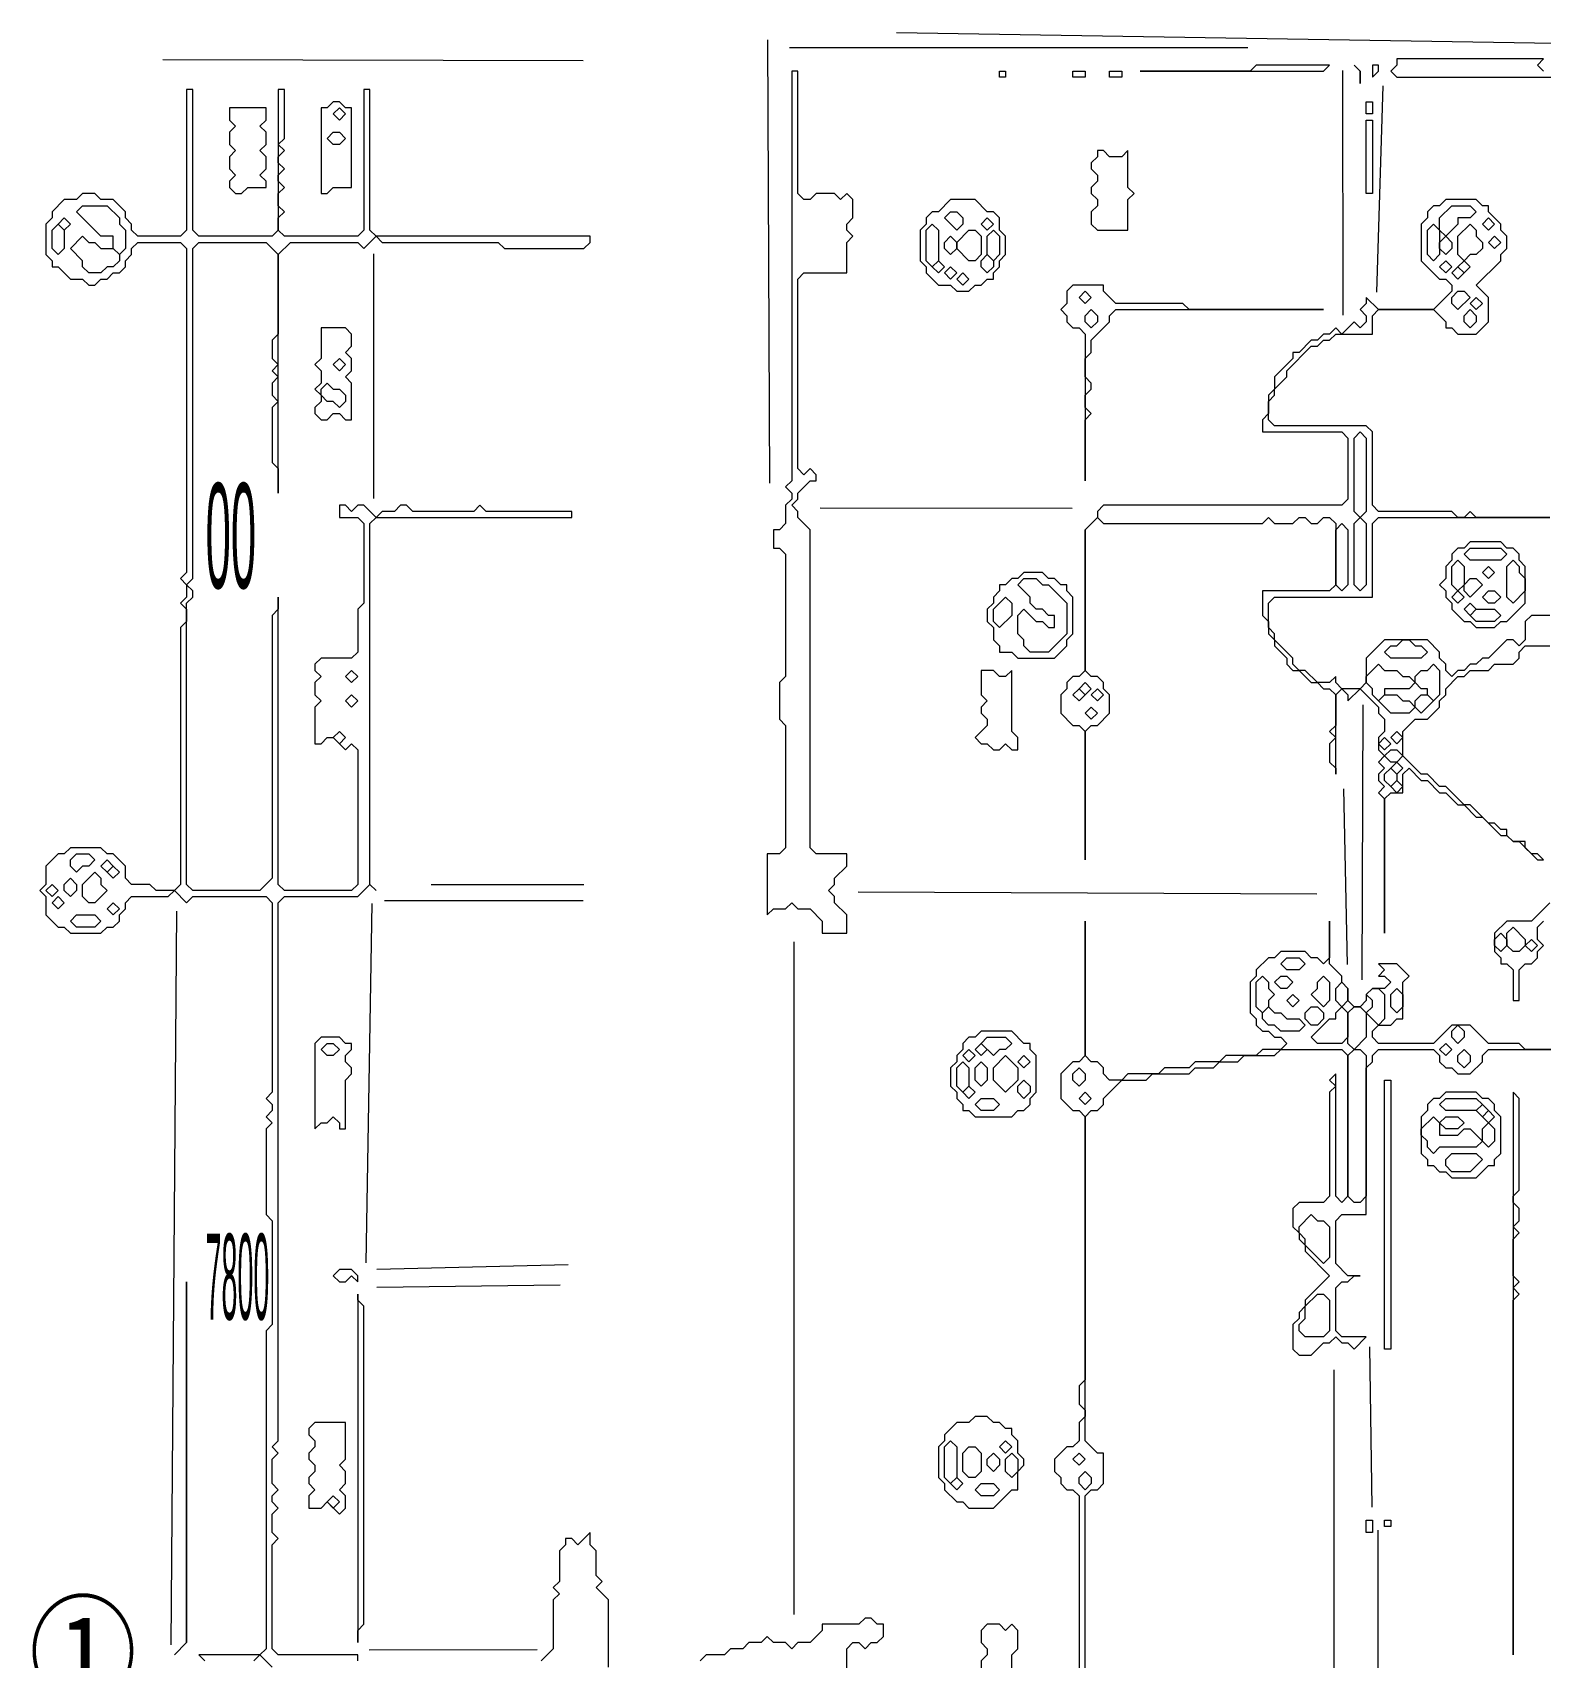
# Model space of a CAD drawing. Extents: x 10 to 1972, y 10 to 1392.
# Drawn here: x 631.8 to 878.5, y 800.6 to 1066.3 of the extents above; entities that cross this region are included whole.
import ezdxf

# ---------------------------------------------------------------- set-up
doc = ezdxf.new("R2010")
doc.units = 0
for name, color, linetype, lineweight in [('OCR_TEXT', 6, 'Continuous', 0), ('TEXT_FALLBACK_OUTLINE', 2, 'Continuous', 0), ('TRACE_CURVE', 6, 'Continuous', 0), ('TRACE_STRAIGHT', 5, 'Continuous', 0), ('TRACE_TEXT_SYMBOL', 6, 'Continuous', 0)]:
    doc.layers.add(name, color=color, linetype=linetype, lineweight=lineweight)
doc.styles.add('wqy-unicode', font='wqy-unicode.lff')

msp = doc.modelspace()

# ---------------------------------------------------------------- linework, layer by layer
at = {"layer": 'TEXT_FALLBACK_OUTLINE', "color": 2}
for points in [[(681, 1055), (680, 1054), (679, 1054), (679, 1040), (680, 1040), (681, 1041), (684, 1041), (684, 1054), (683, 1054), (682, 1055)], [(681, 1053), (682, 1054), (683, 1053), (682, 1052)], [(680, 1049), (681, 1050), (682, 1050), (683, 1049), (682, 1048), (681, 1048)], [(679, 1018), (679, 1013), (678, 1012), (679, 1011), (679, 1009), (678, 1008), (679, 1007), (679, 1006), (678, 1005), (678, 1004), (679, 1003), (680, 1003), (681, 1004), (682, 1004), (683, 1003), (684, 1003), (684, 1009), (683, 1010), (684, 1011), (684, 1013), (683, 1014), (684, 1015), (684, 1017), (683, 1018)], [(681, 1012), (682, 1013), (683, 1012), (682, 1011)], [(679, 1008), (680, 1009), (681, 1008), (682, 1008), (683, 1007), (683, 1006), (682, 1005), (681, 1006), (680, 1006), (679, 1007)]]:
    msp.add_lwpolyline(points, close=True, dxfattribs=at)
at = {"layer": 'TRACE_CURVE', "color": 6}
for points in [[(879, 1060), (878, 1061), (879, 1062), (855, 1062), (855, 1061), (854, 1060), (855, 1059), (881, 1059)], [(756, 1060), (756, 993), (755, 992), (756, 991), (756, 990), (755, 989), (755, 986), (754, 985), (753, 985), (753, 982), (754, 982), (755, 981), (755, 961), (754, 960), (754, 954), (755, 953), (755, 933), (754, 932), (752, 932), (752, 922), (753, 923), (755, 923), (756, 924), (757, 923), (759, 923), (761, 921), (761, 919), (765, 919), (765, 922), (763, 924), (763, 925), (762, 926), (763, 927), (763, 928), (765, 930), (765, 932), (760, 932), (759, 933), (759, 985), (757, 987), (757, 988), (756, 989), (757, 990), (757, 991), (759, 993), (760, 993), (760, 994), (759, 995), (758, 994), (757, 995), (757, 1026), (758, 1027), (765, 1027), (765, 1032), (766, 1033), (765, 1034), (765, 1035), (766, 1036), (766, 1039), (765, 1040), (764, 1039), (763, 1040), (760, 1040), (759, 1039)], [(759, 1039), (758, 1039), (757, 1040), (757, 1060), (756, 1060)], [(657, 1057), (657, 1034), (656, 1033), (649, 1033), (648, 1034), (648, 1035), (647, 1036), (647, 1037), (645, 1039), (643, 1039), (642, 1040), (640, 1040), (639, 1039), (637, 1039), (635, 1037), (635, 1036), (634, 1035), (634, 1030), (635, 1029), (635, 1028), (636, 1028), (638, 1026), (640, 1026), (641, 1025), (642, 1025), (643, 1026), (644, 1026), (645, 1027), (646, 1027), (647, 1028), (647, 1029), (648, 1030), (648, 1031), (649, 1032), (656, 1032), (657, 1031), (657, 978), (656, 977), (657, 976), (657, 974), (656, 973), (657, 972), (657, 970), (656, 969), (656, 927), (655, 926), (652, 926), (651, 927), (648, 927), (647, 928), (647, 930), (645, 932), (644, 932), (643, 933), (638, 933), (637, 932), (636, 932), (634, 930), (634, 927), (633, 926), (634, 925), (634, 922), (636, 920), (637, 920)], [(672, 1006), (671, 1005), (671, 996), (672, 995), (672, 991), (672, 1030), (674, 1032), (685, 1032), (686, 1031), (688, 1033), (689, 1032), (708, 1032), (709, 1031), (722, 1031), (723, 1032), (723, 1033), (688, 1033), (687, 1034), (687, 1057), (686, 1057), (686, 1034), (685, 1033), (673, 1033), (672, 1034), (672, 1036), (673, 1037), (672, 1038), (672, 1040), (673, 1041), (672, 1042), (672, 1043), (673, 1044), (672, 1045), (672, 1046), (673, 1047), (672, 1048), (673, 1049), (673, 1057), (672, 1057), (672, 1034), (671, 1033), (659, 1033), (658, 1034), (658, 1057), (657, 1057)], [(872, 1035), (870, 1037), (870, 1038), (869, 1038), (868, 1039), (863, 1039), (862, 1038), (861, 1038), (860, 1037), (860, 1036), (859, 1035), (859, 1029), (862, 1026), (863, 1026), (864, 1025), (864, 1024), (861, 1021), (852, 1021), (850, 1023), (850, 1022), (849, 1021), (850, 1020), (850, 1019), (849, 1018), (848, 1019), (846, 1017), (845, 1018), (844, 1017), (843, 1017), (842, 1016), (841, 1016), (839, 1014), (838, 1014), (838, 1013), (835, 1010), (835, 1008), (834, 1007), (834, 1004), (833, 1003), (833, 1001), (846, 1001), (847, 1000), (847, 990), (846, 989), (807, 989), (806, 988), (806, 987), (804, 985), (804, 962), (803, 961), (802, 961), (801, 960), (801, 959), (800, 958), (800, 955), (802, 953), (803, 953), (804, 952), (804, 931), (804, 952), (805, 953), (806, 953), (808, 955), (808, 958)], [(880, 987), (868, 987), (867, 988), (866, 987), (865, 987), (864, 988), (852, 988), (851, 989), (851, 1001), (850, 1002), (835, 1002), (834, 1003), (834, 1006), (835, 1007), (835, 1008), (837, 1010), (837, 1011), (841, 1015), (842, 1015), (843, 1016), (844, 1016), (845, 1017), (851, 1017), (851, 1020), (852, 1021), (861, 1021), (863, 1019), (863, 1018), (864, 1018), (865, 1017), (868, 1017), (870, 1019), (870, 1023), (868, 1025), (872, 1029), (872, 1030), (873, 1031), (873, 1033), (872, 1034), (872, 1035)], [(705, 989), (704, 988), (694, 988), (693, 989), (692, 989), (691, 988), (689, 988), (688, 987), (686, 989), (685, 989), (684, 988), (683, 989), (682, 989), (682, 987), (685, 987), (686, 986), (686, 973), (685, 972), (685, 965), (684, 964), (679, 964), (678, 963), (678, 962), (679, 961), (678, 960), (678, 958), (679, 957), (678, 956), (678, 950), (679, 950), (680, 951), (681, 951), (683, 949), (684, 950), (685, 949), (685, 927), (684, 926), (673, 926), (672, 927), (672, 974), (672, 972), (671, 971), (671, 928), (669, 926), (658, 926), (657, 927), (657, 973), (658, 974), (658, 975), (657, 976), (658, 977), (658, 1031), (659, 1032), (670, 1032), (672, 1030), (672, 1017), (671, 1016), (671, 1013), (672, 1012), (671, 1011), (672, 1010), (671, 1009), (671, 1007), (672, 1006)], [(685, 800), (685, 801), (672, 801), (671, 802), (671, 819), (672, 820), (671, 821), (671, 824), (672, 825), (671, 826), (671, 827), (672, 828), (671, 829), (671, 833), (672, 834), (671, 835), (672, 836), (672, 924), (673, 925), (685, 925), (687, 927), (688, 926), (687, 927), (687, 986), (688, 987), (720, 987), (720, 988), (706, 988), (705, 989)], [(808, 958), (807, 959), (807, 960), (806, 961), (805, 961), (804, 962), (804, 985), (806, 987), (807, 986), (833, 986), (834, 987), (835, 986), (838, 986), (839, 987), (840, 987), (841, 986), (842, 986), (843, 987), (844, 987), (845, 986), (845, 976), (844, 975), (833, 975), (833, 971), (834, 970), (834, 968), (835, 967), (835, 966), (837, 964), (837, 963), (838, 962), (839, 962), (841, 960), (842, 960), (843, 959), (844, 959), (845, 958), (845, 953), (844, 952), (845, 951), (844, 950), (844, 947), (845, 946), (845, 945), (845, 958), (846, 959), (847, 958), (847, 957), (849, 959), (852, 956), (852, 955), (853, 954), (853, 952), (852, 951), (852, 949), (853, 948), (852, 947), (853, 946), (852, 945), (852, 944), (853, 943), (852, 942), (853, 941), (853, 919)], [(880, 971), (877, 971), (876, 970), (876, 967), (875, 966), (874, 967), (873, 967), (870, 964), (869, 964), (868, 963), (867, 963), (866, 962), (865, 962), (864, 961), (863, 962), (863, 963), (862, 964), (862, 965), (860, 967), (853, 967), (850, 964), (850, 960), (849, 959), (846, 959), (845, 960), (845, 961), (844, 960), (842, 960), (840, 962), (839, 962), (838, 963), (838, 964), (835, 967), (835, 968), (834, 969), (834, 973), (835, 974), (851, 974), (851, 986), (852, 987), (880, 987)], [(879, 931), (878, 932), (877, 932), (876, 933), (876, 934), (874, 934), (873, 935), (873, 936), (872, 936), (871, 937), (870, 937), (867, 940), (866, 940), (863, 943), (862, 943), (860, 945), (859, 945), (856, 948), (856, 952), (858, 954), (860, 954), (862, 956), (862, 957), (863, 958), (863, 959), (865, 961), (866, 961), (867, 962), (870, 962), (871, 963), (874, 963), (875, 964), (875, 965), (876, 966), (880, 966)], [(853, 919), (853, 941), (854, 942), (856, 942), (856, 945), (857, 946), (859, 944), (860, 944), (862, 942), (863, 942), (865, 940), (866, 940), (868, 938), (869, 938), (872, 935), (873, 935), (874, 934), (875, 934), (878, 931), (879, 931)], [(637, 920), (638, 919), (643, 919), (644, 920), (645, 920), (646, 921), (646, 922), (647, 923), (647, 924), (648, 925), (654, 925), (655, 926), (657, 924), (658, 925), (670, 925), (671, 924), (671, 893), (670, 892), (671, 891), (671, 890), (670, 889), (671, 888), (670, 887), (670, 873), (671, 872), (671, 855), (670, 854), (670, 802), (669, 801), (659, 801), (660, 800)], [(880, 924), (877, 921), (873, 921), (871, 919), (871, 916), (872, 915), (872, 914), (873, 914), (874, 913), (874, 908), (875, 908), (875, 913), (876, 914), (877, 914), (878, 915), (878, 916), (879, 917), (878, 918), (878, 920), (879, 921)], [(804, 921), (804, 899), (803, 898), (802, 898), (800, 896), (800, 892), (802, 890), (803, 890), (804, 889), (804, 846), (803, 845), (803, 842), (804, 841), (804, 840), (803, 839), (803, 836), (802, 835), (801, 835), (799, 833), (799, 831), (800, 830), (800, 829), (801, 828), (802, 828), (803, 827), (803, 774)], [(856, 905), (856, 911), (857, 912), (855, 914), (852, 914), (853, 913), (852, 912), (853, 912), (854, 911), (853, 910), (851, 910), (850, 909), (850, 908), (849, 907), (848, 907), (847, 908), (847, 910), (846, 911), (846, 912), (844, 914), (844, 921), (844, 915), (843, 914), (842, 915), (841, 915), (840, 916), (836, 916), (835, 915), (834, 915), (832, 913), (832, 912), (831, 911), (831, 906), (832, 905), (832, 904), (833, 903), (834, 903), (835, 902), (836, 902), (837, 901), (836, 900), (833, 900), (832, 899), (827, 899), (826, 898), (822, 898), (821, 897), (817, 897), (816, 896), (811, 896), (810, 895), (808, 895), (807, 896), (807, 897), (806, 898), (805, 898), (804, 899), (804, 921)], [(905, 900), (876, 900), (875, 901), (870, 901), (867, 904), (864, 904), (861, 901), (852, 901), (851, 902), (851, 903), (852, 904), (854, 904), (855, 905), (856, 905)], [(804, 774), (804, 827), (805, 828), (806, 828), (807, 829), (807, 834), (806, 834), (804, 836), (804, 889), (805, 890), (806, 890), (807, 891), (807, 892), (810, 895), (814, 895), (815, 896), (821, 896), (822, 897), (825, 897), (826, 898), (829, 898), (830, 899), (835, 899), (836, 900), (846, 900), (847, 899), (847, 876), (846, 875), (845, 876), (845, 896), (844, 895), (845, 894), (844, 893), (844, 876), (843, 875), (839, 875), (838, 874), (838, 871)], [(838, 871), (839, 870), (839, 869), (840, 868), (840, 867), (844, 863), (840, 859), (840, 858), (839, 857), (839, 856), (838, 855), (838, 851), (839, 850), (841, 850), (843, 852), (844, 852), (845, 853), (846, 852), (847, 852), (848, 851), (850, 853), (846, 853), (845, 854), (845, 861), (846, 862), (847, 862), (848, 863), (849, 863), (847, 863), (845, 865), (845, 872), (846, 873), (850, 873), (850, 897), (851, 898), (851, 899), (852, 900), (861, 900), (862, 899), (862, 898), (863, 897), (864, 897), (865, 896), (867, 896), (869, 898), (869, 899), (870, 900), (882, 900)], [(723, 821), (721, 819), (720, 820), (719, 820), (719, 819), (718, 818), (718, 813), (717, 812), (718, 811), (717, 810), (717, 802), (715, 800)], [(726, 799), (726, 810), (724, 812), (725, 813), (724, 814), (724, 818), (723, 819), (723, 821)], [(765, 796), (765, 802), (766, 803), (767, 803), (768, 802), (769, 803), (770, 803), (771, 804), (771, 806), (770, 806), (769, 807), (768, 807), (767, 806), (761, 806), (761, 805), (759, 803), (757, 803), (756, 802), (755, 803), (753, 803), (752, 804), (751, 803), (749, 803), (748, 802), (746, 802), (745, 801), (742, 801), (741, 800)], [(668, 800), (669, 801), (671, 799)]]:
    msp.add_lwpolyline(points, dxfattribs=at)
for points in [[(639, 1037), (640, 1038), (644, 1038), (646, 1036), (646, 1035), (647, 1034), (647, 1031), (646, 1030), (645, 1031), (645, 1033), (643, 1033)], [(864, 1038), (867, 1038), (868, 1037), (867, 1036), (865, 1036), (865, 1035), (863, 1033), (862, 1034), (862, 1036)], [(635, 1034), (636, 1035), (637, 1034), (637, 1031), (636, 1030), (635, 1031)], [(636, 1035), (637, 1036), (638, 1035), (637, 1034)], [(860, 1034), (861, 1035), (862, 1034), (862, 1030), (861, 1029), (860, 1030)], [(867, 1035), (868, 1034), (868, 1033), (869, 1032), (869, 1031), (868, 1030), (867, 1030), (866, 1029), (865, 1030), (865, 1033)], [(869, 1035), (870, 1036), (871, 1035), (870, 1034)], [(640, 1033), (641, 1032), (642, 1032), (643, 1031), (645, 1031), (646, 1030), (646, 1029), (645, 1028), (644, 1028), (643, 1027), (641, 1027), (640, 1028), (640, 1029), (638, 1031)], [(862, 1032), (863, 1033), (864, 1032), (864, 1031), (863, 1030), (862, 1031)], [(870, 1032), (871, 1033), (872, 1032), (871, 1031)], [(862, 1028), (863, 1029), (864, 1028), (863, 1027)], [(865, 1028), (866, 1029), (867, 1028), (866, 1027)], [(864, 1027), (865, 1028), (866, 1027), (865, 1026)], [(864, 1023), (865, 1024), (866, 1024), (867, 1023), (865, 1021), (864, 1022)], [(866, 1020), (867, 1021), (868, 1020), (868, 1019), (867, 1018), (866, 1019)], [(867, 1022), (868, 1023), (869, 1022), (868, 1021)], [(848, 1000), (849, 1001), (850, 1000), (850, 988), (849, 987), (848, 988)], [(845, 985), (846, 986), (847, 985), (847, 976), (846, 975), (845, 976)], [(848, 986), (849, 987), (850, 986), (850, 976), (849, 975), (848, 976)], [(855, 966), (856, 967), (857, 967), (858, 966), (859, 966), (860, 965), (859, 964), (854, 964), (853, 965), (854, 966)], [(852, 963), (853, 962), (855, 962), (856, 961), (857, 961), (858, 960), (857, 959), (853, 959), (853, 958), (852, 957), (851, 958), (851, 959), (850, 960), (850, 961)], [(860, 962), (861, 963), (862, 962), (862, 958), (861, 957), (860, 958), (860, 959), (859, 959), (858, 960), (858, 961), (859, 962)], [(683, 961), (684, 962), (685, 961), (684, 960)], [(803, 959), (804, 960), (805, 959), (804, 958)], [(683, 957), (684, 958), (685, 957), (684, 956)], [(802, 958), (803, 959), (804, 958), (803, 957)], [(805, 958), (806, 959), (807, 958), (806, 957)], [(852, 957), (853, 958), (855, 958), (856, 957), (857, 957), (858, 956), (857, 955), (854, 955)], [(858, 957), (859, 958), (860, 958), (861, 957), (859, 955), (858, 956)], [(804, 955), (805, 956), (806, 955), (805, 954)], [(681, 951), (682, 952), (683, 951), (682, 950)], [(854, 951), (855, 952), (856, 951), (855, 950)], [(852, 950), (853, 951), (854, 950), (853, 949)], [(853, 948), (854, 949), (855, 949), (856, 948), (855, 947), (854, 947)], [(854, 946), (855, 947), (856, 946), (855, 945)], [(853, 945), (854, 946), (855, 945), (855, 944), (854, 943), (853, 944)], [(854, 943), (855, 944), (856, 943), (855, 942)], [(638, 931), (639, 932), (641, 932), (642, 931), (641, 930), (640, 930), (639, 929), (638, 930)], [(643, 930), (644, 931), (645, 930), (644, 929)], [(637, 927), (638, 928), (639, 927), (639, 926), (638, 925), (637, 926)], [(642, 929), (643, 928), (643, 927), (644, 926), (642, 924), (641, 924), (640, 925), (640, 927)], [(644, 929), (645, 930), (646, 929), (645, 928)], [(634, 926), (635, 927), (636, 926), (635, 925)], [(635, 924), (636, 925), (637, 924), (636, 923)], [(644, 923), (645, 924), (646, 923), (645, 922)], [(638, 921), (639, 922), (642, 922), (643, 921), (642, 920), (639, 920)], [(873, 919), (874, 920), (876, 918), (876, 917), (875, 916), (874, 916), (873, 917)], [(871, 918), (872, 919), (873, 918), (873, 917), (872, 916), (871, 917)], [(876, 917), (877, 918), (878, 917), (877, 916)], [(836, 914), (837, 915), (839, 915), (840, 914), (839, 913), (837, 913)], [(832, 911), (833, 912), (834, 911), (834, 910), (835, 909), (834, 908), (834, 907), (833, 906), (832, 907)], [(835, 911), (836, 912), (837, 912), (838, 911), (837, 910), (836, 910)], [(842, 911), (843, 912), (844, 911), (844, 908), (843, 907), (841, 909), (842, 910)], [(837, 908), (838, 909), (839, 908), (838, 907)], [(845, 910), (846, 911), (847, 910), (847, 908), (846, 907), (845, 908)], [(850, 909), (851, 910), (852, 910), (853, 909), (853, 905), (852, 904), (850, 906), (851, 907), (851, 908)], [(854, 909), (855, 910), (856, 909), (856, 907), (855, 906), (854, 907)], [(833, 906), (834, 907), (835, 906), (836, 906), (837, 905), (839, 905), (840, 904), (839, 903), (836, 903), (835, 904), (834, 904), (833, 905)], [(840, 906), (841, 907), (842, 907), (843, 906), (843, 905), (842, 904), (841, 904), (840, 905)], [(845, 906), (846, 907), (847, 906), (847, 902), (846, 901), (842, 901), (841, 902), (844, 905), (845, 905)], [(847, 906), (848, 907), (849, 907), (850, 906), (850, 902), (848, 900), (847, 901)], [(864, 903), (865, 904), (866, 903), (866, 902), (865, 901), (864, 902)], [(862, 900), (863, 901), (864, 900), (863, 899)], [(847, 899), (848, 900), (849, 900), (850, 899), (850, 876), (849, 875), (848, 875), (847, 876)], [(865, 899), (866, 900), (867, 899), (867, 898), (866, 897), (865, 898)], [(802, 896), (803, 897), (804, 896), (804, 895), (803, 894), (802, 895)], [(803, 892), (804, 893), (805, 892), (804, 891)], [(874, 893), (874, 801), (874, 859), (875, 860), (874, 861), (875, 862), (874, 863), (874, 869), (875, 870), (874, 871), (875, 872), (875, 874), (874, 875), (874, 876), (875, 877), (875, 892)], [(841, 873), (842, 872), (843, 872), (844, 871), (844, 866), (843, 865), (840, 868), (840, 869), (839, 870), (839, 871)], [(842, 860), (843, 860), (844, 859), (844, 854), (843, 853), (840, 853), (839, 854), (839, 855), (840, 856), (840, 858)], [(802, 833), (803, 834), (804, 833), (803, 832)], [(803, 830), (804, 831), (805, 830), (805, 829), (804, 828), (803, 829)]]:
    msp.add_lwpolyline(points, close=True, dxfattribs=at)
at = {"layer": 'TRACE_STRAIGHT', "color": 5}
for p, q in [((773.14, 1066.32), (885.62, 1064.52)), ((752.05, 1065.13), (752.37, 992.63)), ((755.62, 1063.88), (830.62, 1063.88)), ((653.12, 1061.88), (721.87, 1061.77)), ((846.13, 1060.12), (846.17, 1020.12)), ((851.7, 1023.84), (852.77, 1057.6)), ((687.65, 990.12), (687.65, 1030.13)), ((760.63, 988.57), (801.88, 988.54)), ((849.33, 911.38), (849.49, 956.38)), ((846.25, 942.64), (846.86, 913.9)), ((697, 927), (722, 927)), ((766.88, 925.78), (841.88, 925.47)), ((654.47, 802.62), (655.41, 922.63)), ((686.39, 865.11), (687.37, 923.87)), ((689.37, 924.35), (721.88, 924.34)), ((756.37, 917.62), (756.37, 807.62)), ((688.12, 864.09), (719.41, 864.85)), ((688.13, 861.11), (718.14, 861.52)), ((850.53, 851.39), (850.91, 825.13)), ((844.73, 752.63), (844.76, 847.63)), ((851.88, 821.38), (851.88, 776.38)), ((686.87, 801.81), (714.38, 801.88))]:
    msp.add_line(p, q, dxfattribs=at)
at = {"layer": 'TRACE_TEXT_SYMBOL', "color": 6}
for points in [[(832, 1061), (831, 1060), (813, 1060), (843, 1060), (844, 1061)], [(848, 1061), (849, 1060), (849, 1058), (849, 1060)], [(851, 1061), (851, 1059), (852, 1060), (852, 1061)], [(790, 1060), (791, 1060), (791, 1059), (790, 1059)], [(802, 1060), (804, 1060), (804, 1059), (802, 1059)], [(808, 1060), (810, 1060), (810, 1059), (808, 1059)], [(664, 1054), (664, 1052), (665, 1051), (664, 1050), (664, 1048), (665, 1047), (664, 1046), (664, 1044), (665, 1043), (664, 1042), (664, 1041), (665, 1040), (666, 1040), (667, 1041), (670, 1041), (670, 1042), (669, 1043), (670, 1044), (670, 1046), (669, 1047), (670, 1048), (670, 1050), (669, 1051), (670, 1052), (670, 1054)], [(850, 1055), (851, 1055), (851, 1053), (850, 1053)], [(850, 1052), (851, 1052), (851, 1040), (850, 1040)], [(806, 1047), (806, 1046), (805, 1045), (805, 1044), (806, 1043), (806, 1042), (805, 1041), (805, 1040), (806, 1039), (806, 1038), (805, 1037), (805, 1035), (806, 1034), (811, 1034), (811, 1039), (812, 1040), (811, 1041), (811, 1047), (810, 1046), (808, 1046), (807, 1047)], [(782, 1039), (780, 1037), (779, 1037), (778, 1036), (778, 1035), (777, 1034), (777, 1029), (778, 1028), (778, 1027), (780, 1025), (782, 1025), (783, 1024), (785, 1024), (786, 1025), (787, 1025), (788, 1026), (789, 1026), (789, 1027), (790, 1028), (790, 1029), (791, 1030), (791, 1033), (790, 1034), (790, 1036), (789, 1037), (788, 1037), (786, 1039)], [(781, 1036), (782, 1037), (783, 1037), (784, 1036), (784, 1035), (783, 1034)], [(778, 1034), (779, 1035), (780, 1034), (780, 1029), (779, 1028), (778, 1029)], [(785, 1034), (786, 1034), (787, 1033), (787, 1030), (786, 1029), (785, 1029), (783, 1031), (783, 1032)], [(787, 1035), (788, 1036), (789, 1035), (788, 1034)], [(788, 1033), (789, 1034), (790, 1033), (790, 1030), (789, 1029), (788, 1030)], [(781, 1032), (782, 1033), (783, 1032), (783, 1031), (782, 1030), (781, 1031)], [(779, 1028), (780, 1029), (781, 1028), (780, 1027)], [(787, 1029), (788, 1030), (789, 1029), (789, 1028), (788, 1027), (787, 1028)], [(781, 1027), (782, 1028), (783, 1027), (782, 1026)], [(783, 1026), (784, 1027), (785, 1026), (784, 1025)], [(802, 1025), (801, 1024), (801, 1022), (800, 1021), (801, 1020), (801, 1019), (802, 1018), (803, 1018), (804, 1017), (804, 993), (804, 1003), (805, 1004), (804, 1005), (804, 1007), (805, 1008), (805, 1009), (804, 1010), (804, 1013), (805, 1014), (805, 1016), (808, 1019), (808, 1020), (809, 1021), (843, 1021), (821, 1021), (820, 1022), (809, 1022), (807, 1024), (807, 1025)], [(803, 1023), (804, 1024), (805, 1023), (804, 1022)], [(804, 1020), (805, 1021), (806, 1020), (806, 1019), (805, 1018), (804, 1019)], [(867, 983), (866, 982), (865, 982), (864, 981), (864, 980), (863, 979), (863, 977), (862, 976), (863, 975), (863, 974), (864, 973), (864, 972), (866, 970), (867, 970), (868, 969), (871, 969), (872, 970), (873, 970), (876, 973), (876, 979), (875, 980), (875, 981), (874, 982), (873, 982), (872, 983)], [(866, 981), (867, 982), (872, 982), (873, 981), (872, 980), (867, 980)], [(794, 978), (793, 977), (792, 977), (791, 976), (790, 976), (790, 975), (789, 974), (789, 973), (788, 972), (788, 970), (789, 969), (789, 967), (790, 966), (790, 965), (792, 965), (793, 964), (799, 964), (801, 966), (801, 967), (802, 968), (802, 974), (801, 975), (801, 976), (800, 976), (799, 977), (798, 977), (797, 978)], [(864, 979), (865, 980), (866, 979), (866, 976), (865, 975), (864, 976)], [(869, 978), (870, 979), (871, 978), (870, 977)], [(873, 979), (874, 980), (875, 979), (875, 978), (876, 977), (876, 975), (874, 973), (873, 974)], [(793, 976), (794, 977), (796, 977), (797, 976), (798, 976), (801, 973), (801, 968), (798, 965), (795, 965), (794, 966), (794, 967), (793, 968), (793, 971), (794, 972), (796, 970), (797, 970), (798, 969), (799, 969), (799, 971), (798, 971), (797, 972), (796, 972), (795, 973), (795, 974)], [(866, 976), (867, 977), (868, 977), (869, 976), (867, 974), (866, 975)], [(791, 974), (792, 973), (792, 971), (790, 969), (789, 970), (789, 972)], [(864, 974), (865, 975), (866, 974), (865, 973)], [(866, 972), (867, 973), (868, 972), (867, 971)], [(869, 974), (870, 975), (871, 975), (872, 974), (871, 973), (870, 973)], [(867, 971), (868, 972), (871, 972), (872, 971), (871, 970), (868, 970)], [(787, 962), (787, 958), (788, 957), (787, 956), (787, 955), (788, 954), (788, 953), (786, 951), (787, 950), (788, 950), (789, 949), (790, 949), (791, 950), (792, 949), (793, 949), (793, 951), (792, 952), (792, 962), (791, 961), (790, 961), (789, 962)], [(679, 902), (678, 901), (678, 887), (679, 888), (680, 888), (681, 889), (682, 888), (682, 887), (683, 887), (683, 895), (684, 896), (684, 897), (683, 898), (683, 899), (684, 900), (684, 901), (683, 901), (682, 902)], [(679, 900), (680, 901), (681, 901), (682, 900), (681, 899), (680, 899)], [(787, 903), (786, 902), (785, 902), (784, 901), (784, 900), (783, 899), (783, 898), (782, 897), (782, 894), (783, 893), (783, 892), (784, 891), (784, 890), (785, 890), (786, 889), (792, 889), (793, 890), (794, 890), (795, 891), (795, 892), (796, 893), (796, 899), (795, 900), (795, 901), (794, 901), (792, 903)], [(786, 900), (787, 901), (788, 900), (787, 899)], [(787, 901), (788, 902), (791, 902), (792, 901), (791, 900), (790, 900), (789, 899)], [(784, 899), (785, 900), (786, 899), (785, 898)], [(791, 899), (793, 897), (793, 895), (791, 893), (789, 895), (789, 897)], [(793, 898), (794, 899), (795, 898), (794, 897)], [(783, 897), (784, 898), (785, 897), (785, 894), (784, 893), (783, 894)], [(786, 897), (787, 898), (788, 897), (788, 895), (787, 894), (786, 895)], [(784, 893), (785, 894), (786, 893), (785, 892)], [(793, 894), (794, 895), (795, 894), (795, 893), (794, 892), (793, 893)], [(853, 895), (854, 895), (854, 851), (853, 851)], [(863, 893), (862, 892), (861, 892), (860, 891), (860, 890), (859, 889), (859, 883), (860, 882), (860, 881), (861, 881), (862, 880), (863, 880), (864, 879), (868, 879), (870, 881), (871, 881), (871, 882), (872, 883), (872, 889), (871, 890), (871, 891), (870, 892), (869, 892), (868, 893)], [(786, 891), (787, 892), (789, 892), (790, 891), (789, 890), (787, 890)], [(862, 891), (863, 892), (868, 892), (869, 891), (868, 890), (863, 890)], [(868, 890), (869, 891), (870, 890), (869, 889)], [(861, 889), (862, 888), (862, 886), (865, 886), (866, 887), (867, 887), (869, 885), (868, 884), (862, 884), (861, 883), (860, 884), (860, 885), (859, 886), (859, 887)], [(862, 888), (863, 889), (865, 889), (866, 888), (865, 887), (863, 887)], [(869, 889), (870, 890), (871, 889), (870, 888)], [(869, 887), (870, 888), (871, 887), (871, 885), (870, 884), (869, 885)], [(863, 882), (864, 883), (868, 883), (869, 882), (867, 880), (864, 880), (863, 881)], [(682, 864), (681, 863), (682, 862), (683, 862), (684, 863), (685, 862), (685, 863), (684, 864)], [(657, 862), (657, 803), (655, 801), (657, 803)], [(685, 860), (685, 803), (685, 805), (686, 806), (686, 858), (685, 859)], [(786, 840), (785, 839), (783, 839), (781, 837), (781, 836), (780, 835), (780, 830), (781, 829), (781, 828), (783, 826), (784, 826), (785, 825), (789, 825), (792, 828), (793, 828), (793, 831), (794, 832), (794, 833), (793, 834), (793, 836), (792, 837), (792, 838), (791, 838), (790, 839), (789, 839), (788, 840)], [(678, 839), (677, 838), (677, 837), (678, 836), (678, 835), (677, 834), (677, 833), (678, 832), (678, 831), (677, 830), (677, 829), (678, 828), (677, 827), (677, 825), (679, 825), (680, 826), (682, 824), (683, 825), (683, 827), (682, 828), (683, 829), (683, 831), (682, 832), (683, 833), (683, 839)], [(781, 835), (782, 836), (783, 835), (783, 830), (782, 829), (781, 830)], [(784, 834), (785, 835), (786, 835), (787, 834), (787, 831), (786, 830), (785, 830), (784, 831)], [(790, 835), (791, 836), (792, 835), (791, 834)], [(788, 833), (789, 834), (790, 833), (790, 832), (789, 831), (788, 832)], [(791, 833), (792, 834), (793, 833), (793, 831), (792, 830), (791, 831)], [(782, 829), (783, 830), (784, 829), (783, 828)], [(680, 826), (681, 827), (682, 826), (681, 825)], [(786, 828), (787, 829), (789, 829), (790, 828), (789, 827), (787, 827)], [(850, 823), (851, 823), (851, 821), (850, 821)], [(853, 823), (854, 823), (854, 822), (853, 822)], [(788, 806), (787, 805), (787, 803), (788, 802), (788, 801), (787, 800), (787, 798), (788, 797), (786, 795), (787, 795), (789, 793), (793, 793), (793, 796), (792, 797), (792, 801), (793, 802), (793, 805), (792, 806), (791, 805), (790, 806)]]:
    msp.add_lwpolyline(points, close=True, dxfattribs=at)

# ---------------------------------------------------------------- texts
at = {"layer": 'OCR_TEXT', "color": 6, "style": 'wqy-unicode'}
for s, height, width, p in [('00', 17.16, 0.323817, (660.11, 975.45)), ('7800', 14.04, 0.25, (660.1, 855.82)), ('①', 14.82, 0.875886, (631.19, 793.98))]:
    msp.add_text(s, height=height, dxfattribs=dict(at, width=width)).set_placement(p)

doc.saveas('drawing.dxf')
